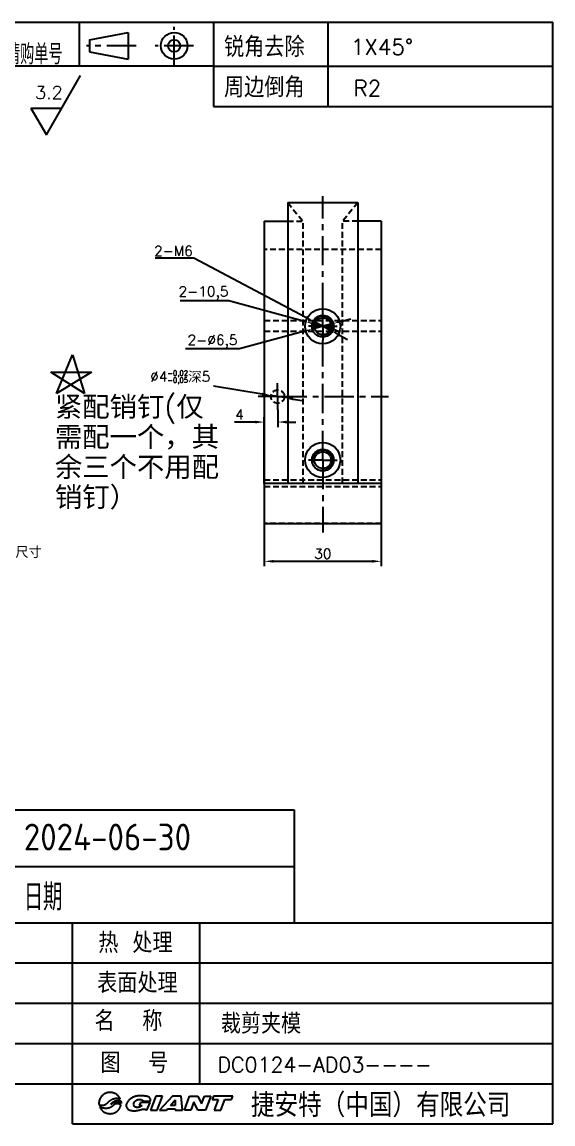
# Model space of a CAD drawing. Extents: x 4959 to 5432, y -424 to -95.
# Drawn here: x 5272.9 to 5431.8, y -424.2 to -94.7 of the extents above; entities that cross this region are included whole.
import ezdxf

# ---------------------------------------------------------------- set-up
doc = ezdxf.new("R2010")
doc.units = 0
doc.header["$LTSCALE"] = 7
doc.header["$MEASUREMENT"] = 0
doc.linetypes.add('CENTER', pattern=[2, 1.25, -0.25, 0.25, -0.25])
doc.linetypes.add('HIDDEN', pattern=[0.375, 0.25, -0.125])
doc.layers.get('0').update_dxf_attribs({"linetype": 'CONTINUOUS'})
doc.layers.get('DEFPOINTS').update_dxf_attribs({"linetype": 'CONTINUOUS'})
for name, color, linetype in [('02___PRT_ALL_AXES', 7, 'CONTINUOUS'), ('03___PRT_ALL_CURVES', 7, 'CONTINUOUS'), ('CEN', 1, 'CENTER'), ('CON', 2, 'CONTINUOUS'), ('DEFAULT_2', 8, 'HIDDEN'), ('DIM', 7, 'CONTINUOUS'), ('TXT', 7, 'CONTINUOUS')]:
    doc.layers.add(name, color=color, linetype=linetype)
doc.styles.add('ACISOTS', font='isocp.shx', dxfattribs={"height": 8, "bigfont": 'gbcbig.shx'})
doc.styles.add('HZ', font='complex.shx', dxfattribs={"height": 1, "bigfont": 'HZFS.SHX'})
doc.styles.get("Standard").update_dxf_attribs({"font": 'txt.shx'})
doc.styles.add('USER1', font='simplex', dxfattribs={"bigfont": 'dayum'})
doc.dimstyles.new('DIMSTYLE_1', dxfattribs={"dimtxt": 3, "dimasz": 2.7, "dimexe": 1.5, "dimexo": 0, "dimgap": 0.75, "dimtad": 1, "dimtxsty": 'STANDARD', "dimblk": '_FILLED', "dimblk1": '_FILLED', "dimblk2": '_FILLED', "dimcen": 0.09, "dimadec": 0, "dimazin": 0, "dimtp": 0.01, "dimtm": 0.01, "dimtfac": 1, "dimtofl": 0, "dimtmove": 0, "dimatfit": 3, "dimldrblk": '_FILLED', "dimfxl": 1, "dimtolj": 1, "dimarcsym": 0})
doc.dimstyles.new('DIMSTYLE_6', dxfattribs={"dimtxt": 3, "dimasz": 2.7, "dimexe": 1.5, "dimexo": 0, "dimtad": 1, "dimtxsty": 'STANDARD', "dimblk": '_FILLED', "dimblk1": '_FILLED', "dimblk2": '_FILLED', "dimcen": 0.09, "dimadec": 0, "dimazin": 0, "dimtp": 0.01, "dimtm": 0.01, "dimtfac": 1, "dimtmove": 0, "dimatfit": 2, "dimldrblk": '_FILLED', "dimfxl": 1, "dimtolj": 1, "dimarcsym": 0})
doc.dimstyles.get("Standard").update_dxf_attribs({"dimtxt": 3, "dimasz": 3, "dimexe": 1, "dimexo": 0, "dimgap": 1, "dimtad": 1, "dimdec": 3, "dimrnd": 0.01, "dimdsep": 46, "dimtxsty": 'STANDARD', "dimcen": 0.09, "dimazin": 2, "dimtfac": 1, "dimtdec": 3, "dimtmove": 0, "dimatfit": 3, "dimfxl": 1, "dimtolj": 1, "dimarcsym": 0})

# ---------------------------------------------------------------- blocks, each defined once
blk = doc.blocks.new('_FILLED')
at = {"color": 0, "linetype": 'ByBlock'}
blk.add_solid([(0, 0), (-1, 0.15), (-1, -0.15)], dxfattribs=at)
blk = doc.blocks.new('*D139')
at = {"color": 0, "linetype": 'Continuous', "lineweight": -2, "transparency": 16777216}
for p, q in [((5344.76, -205.91), (5330.16, -203.52)), ((5351.37, -206.99), (5347.42, -206.34)), ((5354.04, -207.42), (5356.7, -207.86))]:
    blk.add_line(p, q, dxfattribs=at)
at = {"layer": 'DEFPOINTS', "color": 0, "linetype": 'Continuous', "transparency": 16777216}
for p in [(5347.42, -206.34), (5351.37, -206.99)]:
    blk.add_point(p, dxfattribs=at)
at = {"color": 0, "linetype": 'Continuous', "lineweight": -2, "transparency": 16777216, "xscale": 2.7, "yscale": 2.7, "zscale": 2.7}
for p, rotation in [((5347.42, -206.34), 350.7343008107956), ((5351.37, -206.99), 170.7343008107956)]:
    blk.add_blockref('_FILLED', p, dxfattribs=dict(at, rotation=rotation))
at = {"color": 0, "linetype": 'Continuous', "transparency": 16777216, "insert": (5320.26, -200.72), "char_height": 3, "attachment_point": 5}
blk.add_mtext('{\\A1;Ø4{\\H1.5;\\S-0,02^ -0,05;}深5}', dxfattribs=at)
blk = doc.blocks.new('*D147')
at = {"color": 0, "linetype": 'Continuous', "lineweight": -2, "transparency": 16777216}
for p, q in [((5334.84, -178.07), (5320.21, -178.07)), ((5357.83, -184.29), (5334.84, -178.07)), ((5365.36, -186.33), (5360.44, -185))]:
    blk.add_line(p, q, dxfattribs=at)
at = {"layer": 'DEFPOINTS', "color": 0, "linetype": 'Continuous', "transparency": 16777216}
for p in [(5357.83, -184.29), (5367.97, -187.04)]:
    blk.add_point(p, dxfattribs=at)
at = {"color": 0, "linetype": 'Continuous', "lineweight": -2, "transparency": 16777216, "xscale": 2.7, "yscale": 2.7, "zscale": 2.7}
for p, rotation in [((5357.83, -184.29), 164.8567609846602), ((5367.97, -187.04), 344.8567609846602)]:
    blk.add_blockref('_FILLED', p, dxfattribs=dict(at, rotation=rotation))
at = {"color": 0, "linetype": 'Continuous', "transparency": 16777216, "insert": (5327.21, -175.69), "char_height": 3, "attachment_point": 5}
blk.add_mtext('\\A1;2-10,5', dxfattribs=at)
blk = doc.blocks.new('*D148')
at = {"color": 0, "linetype": 'Continuous', "lineweight": -2, "transparency": 16777216}
for p, q in [((5324.34, -165.24), (5312.71, -165.24)), ((5357.86, -183), (5324.34, -165.24)), ((5365.55, -187.07), (5360.25, -184.26)), ((5367.94, -188.33), (5370.32, -189.6))]:
    blk.add_line(p, q, dxfattribs=at)
at = {"layer": 'DEFPOINTS', "color": 0, "linetype": 'Continuous', "transparency": 16777216}
for p in [(5360.25, -184.26), (5365.55, -187.07)]:
    blk.add_point(p, dxfattribs=at)
at = {"color": 0, "linetype": 'Continuous', "lineweight": -2, "transparency": 16777216, "xscale": 2.7, "yscale": 2.7, "zscale": 2.7}
for p, rotation in [((5360.25, -184.26), 332.085647846305), ((5365.55, -187.07), 152.085647846305)]:
    blk.add_blockref('_FILLED', p, dxfattribs=dict(at, rotation=rotation))
at = {"color": 0, "linetype": 'Continuous', "transparency": 16777216, "insert": (5318.21, -163.11), "char_height": 3, "attachment_point": 5}
blk.add_mtext('\\A1;2-M6', dxfattribs=at)
blk = doc.blocks.new('GIANT')
for p, q in [((231.03, 29.75), (230.98, 29.65)), ((231.09, 29.84), (231.03, 29.75)), ((231.15, 29.94), (231.09, 29.84)), ((231.21, 30.03), (231.15, 29.94)), ((231.28, 30.12), (231.21, 30.03)), ((231.35, 30.2), (231.28, 30.12)), ((231.43, 30.28), (231.35, 30.2)), ((231.51, 30.36), (231.43, 30.28)), ((231.59, 30.43), (231.51, 30.36)), ((231.68, 30.5), (231.59, 30.43)), ((231.77, 30.56), (231.68, 30.5)), ((231.87, 30.62), (231.77, 30.56)), ((231.97, 30.68), (231.87, 30.62)), ((232.07, 30.73), (231.97, 30.68)), ((232.17, 30.77), (232.07, 30.73)), ((232.27, 30.81), (232.17, 30.77)), ((232.38, 30.85), (232.27, 30.81)), ((232.49, 30.88), (232.38, 30.85)), ((232.6, 30.91), (232.49, 30.88)), ((232.72, 30.93), (232.6, 30.91)), ((232.83, 30.94), (232.72, 30.93)), ((232.95, 30.95), (232.83, 30.94)), ((233.07, 30.96), (232.95, 30.95)), ((233.18, 30.95), (233.07, 30.96)), ((233.3, 30.95), (233.18, 30.95)), ((233.42, 30.93), (233.3, 30.95)), ((233.53, 30.91), (233.42, 30.93)), ((233.65, 30.89), (233.53, 30.91)), ((233.76, 30.86), (233.65, 30.89)), ((233.87, 30.82), (233.76, 30.86)), ((233.98, 30.78), (233.87, 30.82)), ((234.09, 30.74), (233.98, 30.78)), ((234.19, 30.68), (234.09, 30.74)), ((234.16, 29.73), (234.25, 29.74)), ((234.29, 30.63), (234.19, 30.68)), ((234.25, 29.74), (234.33, 29.75)), ((234.39, 30.57), (234.29, 30.63)), ((234.33, 29.75), (234.41, 29.75)), ((234.49, 30.5), (234.39, 30.57)), ((234.41, 29.75), (234.49, 29.75)), ((234.58, 30.43), (234.49, 30.5)), ((234.49, 29.75), (234.58, 29.75)), ((234.67, 30.35), (234.58, 30.43)), ((234.58, 29.75), (234.66, 29.74)), ((234.66, 29.74), (234.74, 29.73)), ((234.75, 30.27), (234.67, 30.35)), ((234.83, 30.18), (234.75, 30.27)), ((234.91, 30.1), (234.83, 30.18)), ((234.98, 30), (234.91, 30.1)), ((235.05, 29.91), (234.98, 30)), ((235.11, 29.81), (235.05, 29.91)), ((235.16, 29.7), (235.11, 29.81)), ((237.56, 29.78), (237.46, 29.71)), ((237.66, 29.84), (237.56, 29.78)), ((237.76, 29.89), (237.66, 29.84)), ((237.87, 29.95), (237.76, 29.89)), ((237.97, 30), (237.87, 29.95)), ((238.08, 30.04), (237.97, 30)), ((238.19, 30.08), (238.08, 30.04)), ((238.3, 30.12), (238.19, 30.08)), ((238.42, 30.15), (238.3, 30.12)), ((238.53, 30.18), (238.42, 30.15)), ((238.65, 30.2), (238.53, 30.18)), ((238.76, 30.22), (238.65, 30.2)), ((238.88, 30.24), (238.76, 30.22)), ((238.99, 30.25), (238.88, 30.24)), ((239.11, 30.26), (238.99, 30.25)), ((239.23, 30.27), (239.11, 30.26)), ((239.35, 30.27), (239.23, 30.27)), ((239.46, 30.27), (239.35, 30.27)), ((239.58, 30.27), (239.46, 30.27)), ((239.7, 30.26), (239.58, 30.27)), ((239.82, 30.25), (239.7, 30.26)), ((239.93, 30.25), (239.82, 30.25)), ((240.05, 30.23), (239.93, 30.25)), ((240.17, 30.22), (240.05, 30.23)), ((240.28, 30.21), (240.17, 30.22)), ((240.4, 30.19), (240.28, 30.21)), ((240.52, 30.17), (240.4, 30.19)), ((240.63, 30.15), (240.52, 30.17)), ((240.75, 30.13), (240.63, 30.15)), ((240.86, 30.1), (240.75, 30.13)), ((240.97, 30.06), (240.86, 30.1)), ((241.08, 30.02), (240.97, 30.06)), ((241.19, 29.97), (241.08, 30.02)), ((241.28, 29.9), (241.19, 29.97)), ((241.37, 29.82), (241.28, 29.9)), ((241.44, 29.73), (241.37, 29.82)), ((242.59, 30.21), (241.52, 27.29)), ((243.97, 30.21), (242.59, 30.21)), ((242.89, 27.29), (243.97, 30.21)), ((246.06, 30.21), (243.34, 27.29)), ((247.83, 30.21), (246.06, 30.21)), ((248.13, 27.29), (247.83, 30.21)), ((248.52, 27.29), (249.6, 30.21)), ((249.6, 30.21), (251.31, 30.21)), ((251.31, 30.21), (252.1, 28.61)), ((252.1, 28.61), (252.7, 30.21)), ((252.7, 30.21), (253.99, 30.21)), ((253.99, 30.21), (252.92, 27.29)), ((254.56, 30.21), (254.3, 29.5)), ((258.57, 30.21), (254.56, 30.21)), ((258.31, 29.5), (258.57, 30.21)), ((230.79, 28.9), (230.78, 28.78)), ((230.78, 28.78), (230.78, 28.67)), ((230.78, 28.67), (230.79, 28.56)), ((230.8, 29.01), (230.79, 28.9)), ((230.79, 28.56), (230.8, 28.45)), ((230.82, 29.12), (230.8, 29.01)), ((230.8, 28.45), (230.82, 28.34)), ((230.84, 29.23), (230.82, 29.12)), ((230.82, 28.34), (230.9, 28.32)), ((230.87, 29.33), (230.84, 29.23)), ((230.9, 29.44), (230.87, 29.33)), ((230.94, 29.55), (230.9, 29.44)), ((230.9, 28.32), (230.98, 28.31)), ((231.01, 27.94), (230.93, 27.97)), ((230.93, 27.97), (230.97, 27.88)), ((230.98, 29.65), (230.94, 29.55)), ((230.97, 27.88), (231.01, 27.79)), ((230.98, 28.31), (231.07, 28.3)), ((231.08, 27.91), (231.01, 27.94)), ((231.01, 27.79), (231.06, 27.7)), ((231.06, 27.7), (231.11, 27.61)), ((231.07, 28.3), (231.15, 28.29)), ((231.15, 27.88), (231.08, 27.91)), ((231.11, 27.61), (231.17, 27.53)), ((231.15, 28.29), (231.23, 28.28)), ((231.23, 27.85), (231.15, 27.88)), ((231.17, 27.53), (231.23, 27.45)), ((231.23, 28.28), (231.31, 28.28)), ((231.3, 27.81), (231.23, 27.85)), ((231.38, 27.79), (231.3, 27.81)), ((231.31, 28.28), (231.39, 28.28)), ((231.46, 27.76), (231.38, 27.79)), ((231.39, 28.28), (231.48, 28.28)), ((231.53, 27.73), (231.46, 27.76)), ((231.48, 28.28), (231.56, 28.28)), ((231.61, 27.71), (231.53, 27.73)), ((231.56, 28.28), (231.64, 28.29)), ((231.69, 27.69), (231.61, 27.71)), ((231.64, 28.29), (231.72, 28.31)), ((231.77, 27.67), (231.69, 27.69)), ((231.72, 28.31), (231.8, 28.32)), ((231.85, 27.66), (231.77, 27.67)), ((231.8, 28.32), (231.88, 28.35)), ((231.93, 27.65), (231.85, 27.66)), ((231.88, 28.35), (231.96, 28.37)), ((232.01, 27.64), (231.93, 27.65)), ((231.96, 28.37), (232.03, 28.41)), ((232.09, 27.63), (232.01, 27.64)), ((232.03, 28.41), (232.11, 28.44)), ((232.18, 27.63), (232.09, 27.63)), ((232.11, 28.44), (232.18, 28.49)), ((232.18, 28.49), (232.25, 28.53)), ((232.26, 27.62), (232.18, 27.63)), ((232.25, 28.53), (232.31, 28.58)), ((232.34, 27.62), (232.26, 27.62)), ((232.31, 28.58), (232.37, 28.63)), ((232.42, 27.63), (232.34, 27.62)), ((232.37, 28.63), (232.44, 28.69)), ((232.5, 27.64), (232.42, 27.63)), ((232.44, 28.69), (232.5, 28.74)), ((232.5, 28.74), (232.56, 28.8)), ((232.58, 27.64), (232.5, 27.64)), ((232.56, 28.8), (232.62, 28.86)), ((232.66, 27.66), (232.58, 27.64)), ((232.62, 28.86), (232.68, 28.91)), ((232.74, 27.67), (232.66, 27.66)), ((232.68, 28.91), (232.74, 28.97)), ((232.74, 28.97), (232.8, 29.03)), ((232.82, 27.69), (232.74, 27.67)), ((232.8, 29.03), (232.86, 29.08)), ((232.9, 27.72), (232.82, 27.69)), ((232.86, 29.08), (232.92, 29.13)), ((232.98, 27.74), (232.9, 27.72)), ((232.92, 29.13), (232.98, 29.19)), ((232.98, 29.19), (233.05, 29.24)), ((233.05, 27.77), (232.98, 27.74)), ((233.05, 29.24), (233.11, 29.29)), ((233.13, 27.8), (233.05, 27.77)), ((233.11, 29.29), (233.18, 29.33)), ((233.2, 27.84), (233.13, 27.8)), ((233.18, 29.33), (233.25, 29.38)), ((233.27, 27.88), (233.2, 27.84)), ((233.25, 29.38), (233.32, 29.42)), ((233.34, 27.92), (233.27, 27.88)), ((233.28, 28.48), (233.35, 28.58)), ((233.38, 28.54), (233.28, 28.48)), ((233.32, 29.42), (233.39, 29.46)), ((233.41, 27.97), (233.34, 27.92)), ((233.35, 28.58), (233.43, 28.68)), ((233.48, 28.6), (233.38, 28.54)), ((233.39, 29.46), (233.46, 29.5)), ((233.47, 28.01), (233.41, 27.97)), ((233.43, 28.68), (233.51, 28.77)), ((233.46, 29.5), (233.54, 29.54)), ((233.54, 28.06), (233.47, 28.01)), ((233.59, 28.66), (233.48, 28.6)), ((233.51, 28.77), (233.61, 28.86)), ((233.54, 29.54), (233.61, 29.57)), ((233.6, 28.12), (233.54, 28.06)), ((233.69, 28.72), (233.59, 28.66)), ((233.66, 28.17), (233.6, 28.12)), ((233.61, 29.57), (233.69, 29.6)), ((233.61, 28.86), (233.7, 28.93)), ((233.72, 28.22), (233.66, 28.17)), ((233.69, 29.6), (233.77, 29.63)), ((233.8, 28.77), (233.69, 28.72)), ((233.7, 28.93), (233.8, 29.01)), ((233.78, 28.28), (233.72, 28.22)), ((233.77, 29.63), (233.84, 29.66)), ((233.85, 28.33), (233.78, 28.28)), ((233.8, 29.01), (233.91, 29.07)), ((233.91, 28.82), (233.8, 28.77)), ((233.84, 29.66), (233.92, 29.68)), ((233.91, 28.38), (233.85, 28.33)), ((233.91, 29.07), (234.02, 29.13)), ((234.02, 28.86), (233.91, 28.82)), ((233.97, 28.43), (233.91, 28.38)), ((233.92, 29.68), (234, 29.7)), ((234.04, 28.48), (233.97, 28.43)), ((234, 29.7), (234.08, 29.72)), ((234.02, 29.13), (234.13, 29.18)), ((234.13, 28.9), (234.02, 28.86)), ((234.11, 28.52), (234.04, 28.48)), ((234.08, 29.72), (234.16, 29.73)), ((234.18, 28.56), (234.11, 28.52)), ((234.13, 29.18), (234.25, 29.22)), ((234.25, 28.92), (234.13, 28.9)), ((234.26, 28.58), (234.18, 28.56)), ((234.25, 29.22), (234.37, 29.25)), ((234.37, 28.94), (234.25, 28.92)), ((234.34, 28.61), (234.26, 28.58)), ((234.42, 28.62), (234.34, 28.61)), ((234.37, 29.25), (234.49, 29.28)), ((234.49, 28.95), (234.37, 28.94)), ((234.5, 28.62), (234.42, 28.62)), ((234.49, 29.28), (234.62, 29.3)), ((234.61, 28.94), (234.49, 28.95)), ((234.58, 28.62), (234.5, 28.62)), ((234.66, 28.62), (234.58, 28.62)), ((234.72, 28.93), (234.61, 28.94)), ((234.62, 29.3), (234.74, 29.31)), ((234.74, 28.61), (234.66, 28.62)), ((234.84, 28.91), (234.72, 28.93)), ((234.74, 29.73), (234.82, 29.72)), ((234.74, 29.31), (234.86, 29.31)), ((234.82, 28.59), (234.74, 28.61)), ((234.82, 29.72), (234.9, 29.7)), ((234.9, 28.57), (234.82, 28.59)), ((234.96, 28.88), (234.84, 28.91)), ((234.86, 29.31), (234.99, 29.3)), ((234.9, 29.7), (234.98, 29.68)), ((234.98, 28.55), (234.9, 28.57)), ((234.91, 27.41), (234.97, 27.49)), ((235.07, 28.84), (234.96, 28.88)), ((234.97, 27.49), (235.03, 27.57)), ((234.98, 29.68), (235.06, 29.65)), ((235.06, 28.53), (234.98, 28.55)), ((234.99, 29.3), (235.11, 29.28)), ((235.03, 27.57), (235.08, 27.66)), ((235.06, 29.65), (235.13, 29.63)), ((235.13, 28.5), (235.06, 28.53)), ((235.18, 28.8), (235.07, 28.84)), ((235.08, 27.66), (235.13, 27.74)), ((235.11, 29.28), (235.23, 29.24)), ((235.13, 29.63), (235.21, 29.6)), ((235.21, 28.47), (235.13, 28.5)), ((235.13, 27.74), (235.18, 27.83)), ((235.21, 29.6), (235.16, 29.7)), ((235.29, 28.74), (235.18, 28.8)), ((235.18, 27.83), (235.22, 27.93)), ((235.28, 28.44), (235.21, 28.47)), ((235.22, 27.93), (235.26, 28.02)), ((235.23, 29.24), (235.34, 29.19)), ((235.26, 28.02), (235.29, 28.12)), ((235.36, 28.41), (235.28, 28.44)), ((235.39, 28.67), (235.29, 28.74)), ((235.29, 28.12), (235.32, 28.21)), ((235.32, 28.21), (235.34, 28.31)), ((235.34, 29.19), (235.36, 29.09)), ((235.34, 28.31), (235.36, 28.41)), ((235.36, 29.09), (235.37, 28.98)), ((235.37, 28.98), (235.38, 28.88)), ((235.38, 28.88), (235.39, 28.78)), ((235.39, 28.78), (235.39, 28.67)), ((236.46, 28.45), (236.44, 28.33)), ((236.44, 28.33), (236.44, 28.22)), ((236.44, 28.22), (236.44, 28.1)), ((236.44, 28.1), (236.46, 27.98)), ((236.5, 28.56), (236.46, 28.45)), ((236.46, 27.98), (236.5, 27.87)), ((236.54, 28.67), (236.5, 28.56)), ((236.5, 27.87), (236.56, 27.77)), ((236.59, 28.78), (236.54, 28.67)), ((236.56, 27.77), (236.62, 27.67)), ((236.64, 28.88), (236.59, 28.78)), ((236.62, 27.67), (236.7, 27.58)), ((236.7, 28.98), (236.64, 28.88)), ((236.77, 29.08), (236.7, 28.98)), ((236.7, 27.58), (236.79, 27.51)), ((236.85, 29.17), (236.77, 29.08)), ((236.79, 27.51), (236.89, 27.44)), ((236.92, 29.26), (236.85, 29.17)), ((237, 29.34), (236.92, 29.26)), ((237.09, 29.42), (237, 29.34)), ((237.18, 29.5), (237.09, 29.42)), ((237.27, 29.58), (237.18, 29.5)), ((237.36, 29.65), (237.27, 29.58)), ((237.46, 29.71), (237.36, 29.65)), ((237.99, 28.53), (238, 28.65)), ((238, 28.41), (237.99, 28.53)), ((238, 28.65), (238.04, 28.77)), ((238.03, 28.29), (238, 28.41)), ((238.08, 28.17), (238.03, 28.29)), ((238.04, 28.77), (238.09, 28.89)), ((238.16, 28.07), (238.08, 28.17)), ((238.09, 28.89), (238.15, 28.99)), ((238.15, 28.99), (238.23, 29.09)), ((238.25, 27.99), (238.16, 28.07)), ((238.23, 29.09), (238.32, 29.17)), ((238.35, 27.92), (238.25, 27.99)), ((238.32, 29.17), (238.42, 29.25)), ((238.47, 27.88), (238.35, 27.92)), ((238.42, 29.25), (238.52, 29.32)), ((238.59, 27.85), (238.47, 27.88)), ((238.52, 29.32), (238.64, 29.37)), ((238.71, 27.83), (238.59, 27.85)), ((238.64, 29.37), (238.75, 29.42)), ((238.84, 27.84), (238.71, 27.83)), ((238.75, 29.42), (238.87, 29.46)), ((238.96, 27.86), (238.84, 27.84)), ((238.87, 29.46), (238.99, 29.48)), ((239.08, 27.89), (238.96, 27.86)), ((238.99, 29.48), (239.11, 29.5)), ((239.2, 27.93), (239.08, 27.89)), ((239.11, 29.5), (239.24, 29.51)), ((239.4, 28.87), (239.12, 28.24)), ((239.12, 28.24), (239.73, 28.24)), ((239.31, 27.97), (239.2, 27.93)), ((239.24, 29.51), (239.36, 29.51)), ((239.42, 28.03), (239.31, 27.97)), ((239.36, 29.51), (239.49, 29.49)), ((241.41, 28.87), (239.4, 28.87)), ((239.53, 28.1), (239.42, 28.03)), ((239.49, 29.49), (239.61, 29.46)), ((239.63, 28.17), (239.53, 28.1)), ((239.61, 29.46), (239.72, 29.42)), ((239.73, 28.24), (239.63, 28.17)), ((239.63, 27.44), (239.74, 27.47)), ((239.72, 29.42), (239.83, 29.36)), ((239.74, 27.47), (239.85, 27.49)), ((239.83, 29.36), (239.92, 29.27)), ((239.85, 27.49), (239.97, 27.51)), ((239.92, 29.27), (239.97, 29.16)), ((239.97, 29.16), (241.47, 29.16)), ((239.97, 27.51), (240.09, 27.51)), ((240.09, 27.51), (240.2, 27.5)), ((240.2, 27.5), (240.32, 27.47)), ((240.32, 27.47), (240.43, 27.44)), ((240.75, 27.29), (241.41, 28.87)), ((241.49, 29.62), (241.44, 29.73)), ((241.47, 29.16), (241.5, 29.27)), ((241.51, 29.51), (241.49, 29.62)), ((241.5, 29.27), (241.51, 29.39)), ((241.51, 29.39), (241.51, 29.51)), ((244.83, 27.29), (245.04, 27.54)), ((245.04, 27.54), (246.64, 27.54)), ((245.61, 28.21), (246.64, 29.42)), ((246.64, 28.21), (245.61, 28.21)), ((246.64, 29.42), (246.64, 28.21)), ((246.64, 27.54), (246.64, 27.29)), ((250.49, 29.01), (249.85, 27.29)), ((251.35, 27.29), (250.49, 29.01)), ((254.3, 29.5), (255.52, 29.5)), ((255.52, 29.5), (254.71, 27.29)), ((256.09, 27.29), (256.91, 29.5)), ((256.91, 29.5), (258.31, 29.5)), ((231.23, 27.45), (231.29, 27.37)), ((231.29, 27.37), (231.36, 27.29)), ((231.36, 27.29), (231.43, 27.22)), ((231.43, 27.22), (231.5, 27.15)), ((231.5, 27.15), (231.57, 27.09)), ((231.57, 27.09), (231.65, 27.02)), ((231.65, 27.02), (231.73, 26.96)), ((231.73, 26.96), (231.82, 26.91)), ((231.82, 26.91), (231.9, 26.86)), ((231.9, 26.86), (231.99, 26.81)), ((231.99, 26.81), (232.08, 26.76)), ((232.08, 26.76), (232.18, 26.72)), ((232.18, 26.72), (232.27, 26.69)), ((232.27, 26.69), (232.37, 26.65)), ((232.37, 26.65), (232.46, 26.63)), ((232.46, 26.63), (232.56, 26.6)), ((232.56, 26.6), (232.66, 26.58)), ((232.66, 26.58), (232.76, 26.57)), ((232.76, 26.57), (232.86, 26.55)), ((232.86, 26.55), (232.96, 26.55)), ((232.96, 26.55), (233.06, 26.54)), ((233.06, 26.54), (233.16, 26.54)), ((233.16, 26.54), (233.26, 26.55)), ((233.26, 26.55), (233.36, 26.56)), ((233.36, 26.56), (233.46, 26.57)), ((233.46, 26.57), (233.56, 26.59)), ((233.56, 26.59), (233.66, 26.61)), ((233.66, 26.61), (233.76, 26.64)), ((233.76, 26.64), (233.85, 26.67)), ((233.85, 26.67), (233.95, 26.7)), ((233.95, 26.7), (234.04, 26.74)), ((234.04, 26.74), (234.13, 26.78)), ((234.13, 26.78), (234.22, 26.83)), ((234.22, 26.83), (234.31, 26.88)), ((234.31, 26.88), (234.39, 26.93)), ((234.39, 26.93), (234.48, 26.99)), ((234.48, 26.99), (234.56, 27.05)), ((234.56, 27.05), (234.63, 27.12)), ((234.63, 27.12), (234.71, 27.19)), ((234.71, 27.19), (234.78, 27.26)), ((234.78, 27.26), (234.85, 27.33)), ((234.85, 27.33), (234.91, 27.41)), ((236.89, 27.44), (236.99, 27.38)), ((236.99, 27.38), (237.09, 27.33)), ((237.09, 27.33), (237.2, 27.29)), ((237.2, 27.29), (237.32, 27.25)), ((237.32, 27.25), (237.43, 27.22)), ((237.43, 27.22), (237.54, 27.2)), ((237.54, 27.2), (237.66, 27.18)), ((237.66, 27.18), (237.78, 27.17)), ((237.78, 27.17), (237.89, 27.16)), ((237.89, 27.16), (238.01, 27.16)), ((238.01, 27.16), (238.13, 27.16)), ((238.13, 27.16), (238.25, 27.16)), ((238.25, 27.16), (238.36, 27.17)), ((238.36, 27.17), (238.48, 27.18)), ((238.48, 27.18), (238.6, 27.2)), ((238.6, 27.2), (238.71, 27.21)), ((238.71, 27.21), (238.83, 27.23)), ((238.83, 27.23), (238.94, 27.26)), ((238.94, 27.26), (239.06, 27.28)), ((239.06, 27.28), (239.17, 27.31)), ((239.17, 27.31), (239.29, 27.34)), ((239.29, 27.34), (239.4, 27.37)), ((239.4, 27.37), (239.51, 27.4)), ((239.51, 27.4), (239.63, 27.44)), ((240.43, 27.44), (240.54, 27.39)), ((240.54, 27.39), (240.64, 27.34)), ((240.64, 27.34), (240.75, 27.29)), ((241.52, 27.29), (242.89, 27.29)), ((243.34, 27.29), (244.83, 27.29)), ((246.64, 27.29), (248.13, 27.29)), ((249.85, 27.29), (248.52, 27.29)), ((252.92, 27.29), (251.35, 27.29)), ((254.71, 27.29), (256.09, 27.29))]:
    blk.add_line(p, q)
blk = doc.blocks.new('*D155')
at = {"color": 0, "linetype": 'Continuous', "lineweight": -2, "transparency": 16777216}
for p, q in [((5345.4, -244.66), (5345.4, -257.45)), ((5380.4, -244.66), (5380.4, -257.45)), ((5348.1, -255.95), (5377.7, -255.95))]:
    blk.add_line(p, q, dxfattribs=at)
at = {"layer": 'DEFPOINTS', "color": 0, "linetype": 'Continuous', "transparency": 16777216}
for p in [(5345.4, -244.66), (5380.4, -244.66), (5380.4, -255.95)]:
    blk.add_point(p, dxfattribs=at)
at = {"color": 0, "linetype": 'Continuous', "lineweight": -2, "transparency": 16777216, "xscale": 2.7, "yscale": 2.7, "zscale": 2.7, "rotation": 180}
blk.add_blockref('_FILLED', (5345.4, -255.95), dxfattribs=at)
at = {"color": 0, "linetype": 'Continuous', "lineweight": -2, "transparency": 16777216, "xscale": 2.7, "yscale": 2.7, "zscale": 2.7}
blk.add_blockref('_FILLED', (5380.4, -255.95), dxfattribs=at)
at = {"color": 0, "linetype": 'Continuous', "transparency": 16777216, "insert": (5362.9, -252.2), "char_height": 3, "attachment_point": 2}
blk.add_mtext('\\A1;30', dxfattribs=at)
blk = doc.blocks.new('*D158')
at = {"color": 0, "linetype": 'Continuous', "lineweight": -2, "transparency": 16777216}
for p, q in [((5349.4, -210.66), (5349.4, -215.8)), ((5345.4, -232.66), (5345.4, -212.8)), ((5342.7, -214.3), (5336.5, -214.3)), ((5352.1, -214.3), (5354.8, -214.3))]:
    blk.add_line(p, q, dxfattribs=at)
at = {"layer": 'DEFPOINTS', "color": 0, "linetype": 'Continuous', "transparency": 16777216}
for p in [(5349.4, -210.66), (5345.4, -214.3), (5345.4, -232.66)]:
    blk.add_point(p, dxfattribs=at)
at = {"color": 0, "linetype": 'Continuous', "lineweight": -2, "transparency": 16777216, "xscale": 2.7, "yscale": 2.7, "zscale": 2.7}
blk.add_blockref('_FILLED', (5345.4, -214.3), dxfattribs=at)
at = {"color": 0, "linetype": 'Continuous', "lineweight": -2, "transparency": 16777216, "xscale": 2.7, "yscale": 2.7, "zscale": 2.7, "rotation": 180}
blk.add_blockref('_FILLED', (5349.4, -214.3), dxfattribs=at)
at = {"color": 0, "linetype": 'Continuous', "transparency": 16777216, "insert": (5339.25, -210.55), "char_height": 3, "attachment_point": 3}
blk.add_mtext('\\A1;4', dxfattribs=at)
blk = doc.blocks.new('*D159')
at = {"color": 0, "linetype": 'Continuous', "lineweight": -2, "transparency": 16777216}
for p, q in [((5368.64, -184.11), (5371.25, -183.41)), ((5357.15, -187.21), (5337.99, -192.38)), ((5366.04, -184.82), (5359.76, -186.51)), ((5337.99, -192.38), (5321.87, -192.38))]:
    blk.add_line(p, q, dxfattribs=at)
at = {"layer": 'DEFPOINTS', "color": 0, "linetype": 'Continuous', "transparency": 16777216}
for p in [(5359.76, -186.51), (5366.04, -184.82)]:
    blk.add_point(p, dxfattribs=at)
at = {"color": 0, "linetype": 'Continuous', "lineweight": -2, "transparency": 16777216, "xscale": 2.7, "yscale": 2.7, "zscale": 2.7}
for p, rotation in [((5366.04, -184.82), 195.0893799217298), ((5359.76, -186.51), 15.0893799217298)]:
    blk.add_blockref('_FILLED', p, dxfattribs=dict(at, rotation=rotation))
at = {"color": 0, "linetype": 'Continuous', "transparency": 16777216, "insert": (5337.37, -188.25), "char_height": 3, "attachment_point": 3}
blk.add_mtext('\\A1;2-%%c6,5', dxfattribs=at)

msp = doc.modelspace()

# ---------------------------------------------------------------- linework, layer by layer
at = {"color": 7, "linetype": 'Continuous'}
for p, q in [((5352.399, -148.664), (5373.399, -148.664)), ((5352.399, -148.664), (5352.399, -232.664)), ((5373.399, -148.664), (5373.399, -232.664)), ((5345.399, -154.265), (5352.399, -154.265)), ((5345.399, -154.265), (5345.399, -244.664)), ((5380.399, -154.265), (5373.399, -154.265)), ((5380.399, -154.265), (5380.399, -244.664)), ((5380.399, -232.664), (5345.399, -232.664)), ((5345.399, -244.664), (5380.399, -244.664))]:
    msp.add_line(p, q, dxfattribs=at)
for p, q in [((5283.2, -205.717), (5288.018, -194.239)), ((5288.018, -194.239), (5291.631, -205.717)), ((5291.631, -205.717), (5281.57, -199.341)), ((5281.57, -199.341), (5293.757, -199.341)), ((5293.757, -199.341), (5283.2, -205.717)), ((5354.361, -330.257), (5354.361, -364.031))]:
    msp.add_line(p, q)
at = {"color": 2, "linetype": 'Continuous'}
for centre in [(5362.899, -185.664), (5362.899, -225.664)]:
    msp.add_arc(centre, 3, 255, 195, dxfattribs=at)
at = {"layer": '02___PRT_ALL_AXES', "color": 2, "linetype": 'CENTER'}
for p, q in [((5362.899, -181.414), (5362.899, -146.764)), ((5362.899, -185.664), (5362.899, -181.414)), ((5362.899, -185.664), (5358.649, -185.664)), ((5362.899, -185.664), (5367.149, -185.664)), ((5362.899, -185.664), (5362.899, -189.914)), ((5362.899, -225.664), (5362.899, -189.914)), ((5349.399, -206.664), (5349.399, -202.664)), ((5349.399, -206.664), (5343.533, -206.664)), ((5349.399, -206.664), (5382.508, -206.664)), ((5349.399, -206.664), (5349.399, -210.664)), ((5362.899, -225.664), (5358.649, -225.664)), ((5362.899, -225.664), (5362.899, -247.324)), ((5362.899, -225.664), (5367.149, -225.664))]:
    msp.add_line(p, q, dxfattribs=at)
at = {"layer": '02___PRT_ALL_AXES', "color": 7, "linetype": 'Continuous'}
for centre, radius in [((5362.899, -185.664), 5.25), ((5362.899, -185.664), 3.25), ((5362.899, -185.664), 2.5), ((5362.899, -225.664), 5.25), ((5362.899, -225.664), 3.25), ((5362.899, -225.664), 2.5)]:
    msp.add_circle(centre, radius, dxfattribs=at)
at = {"layer": '02___PRT_ALL_AXES', "color": 8, "linetype": 'HIDDEN'}
msp.add_circle((5349.399, -206.664), 2, dxfattribs=at)
at = {"layer": '03___PRT_ALL_CURVES', "color": 8, "linetype": 'HIDDEN'}
for p, q in [((5380.399, -162.668), (5345.399, -162.668)), ((5380.399, -162.668), (5380.399, -244.664)), ((5380.399, -244.664), (5345.399, -244.664))]:
    msp.add_line(p, q, dxfattribs=at)
at = {"layer": 'CEN'}
for p, q in [((5318.457, -107.484), (5318.457, -96.051)), ((5307.035, -101.767), (5292.227, -101.767)), ((5324.177, -101.767), (5312.738, -101.767))]:
    msp.add_line(p, q, dxfattribs=at)
at = {"layer": 'CON', "color": 2}
for p, q in [((5431.753, -412.219), (5431.753, -94.665)), ((5138.671, -412.219), (5431.753, -412.219))]:
    msp.add_line(p, q, dxfattribs=at)
msp.add_lwpolyline([(4959.017, -94.665), (5431.753, -94.665)], dxfattribs=at)
at = {"layer": 'DEFAULT_2', "color": 8, "linetype": 'HIDDEN'}
for p, q in [((5352.399, -148.664), (5357.017, -154.265)), ((5373.399, -148.664), (5368.78, -154.265)), ((5352.399, -154.265), (5357.017, -154.265)), ((5357.017, -232.664), (5357.017, -154.265)), ((5373.399, -154.265), (5368.78, -154.265)), ((5368.78, -232.664), (5368.78, -154.265)), ((5345.399, -183.904), (5380.399, -183.904)), ((5345.399, -187.107), (5380.399, -187.107)), ((5345.399, -231.595), (5380.399, -231.595)), ((5345.399, -233.589), (5380.399, -233.589))]:
    msp.add_line(p, q, dxfattribs=at)
at = {"layer": 'DIM'}
for p, q in [((5290.037, -94.665), (5290.037, -107.82)), ((5330.216, -94.665), (5330.216, -107.82)), ((5364.536, -107.82), (5364.536, -94.665)), ((5293.065, -99.959), (5304.63, -97.773)), ((5304.63, -97.773), (5304.63, -105.761)), ((5293.065, -99.959), (5293.065, -103.576)), ((5293.065, -103.576), (5304.63, -105.761)), ((5290.037, -107.82), (5216.763, -107.82)), ((5330.216, -107.82), (5290.037, -107.82)), ((5330.216, -107.107), (5330.216, -119.907)), ((5330.216, -107.82), (5431.753, -107.82)), ((5364.536, -119.907), (5364.536, -107.107)), ((5280.209, -128.418), (5290.45, -110.679)), ((5275.606, -120.445), (5284.812, -120.445)), ((5275.606, -120.445), (5280.209, -128.418)), ((5330.216, -119.195), (5330.216, -119.907)), ((5330.216, -119.907), (5431.753, -119.907)), ((5330.216, -119.907), (5431.753, -119.907)), ((5364.536, -119.907), (5364.536, -119.195)), ((4959.017, -330.257), (5354.361, -330.257)), ((5354.361, -347.3), (4959.017, -347.3)), ((5089.497, -364.031), (5431.753, -364.031)), ((5326.143, -412.219), (5326.143, -364.031)), ((4959.017, -376.078), (5431.753, -376.078)), ((4959.017, -388.125), (5431.753, -388.125)), ((4959.017, -400.172), (5431.753, -400.172)), ((5431.753, -424.224), (5431.753, -412.219)), ((5288.022, -424.224), (5431.753, -424.224))]:
    msp.add_line(p, q, dxfattribs=at)
msp.add_lwpolyline([(5288.022, -424.224), (5288.022, -364.031)], dxfattribs=at)
for radius in [3.994, 1.808]:
    msp.add_circle((5318.457, -101.767), radius, dxfattribs=at)

# ---------------------------------------------------------------- block references
at = {"xscale": 1.44060750670731, "yscale": 1.44060750670731, "zscale": 1.440607506705688}
msp.add_blockref('GIANT', (4963.468, -459.392), dxfattribs=at)

# ---------------------------------------------------------------- texts
at = {"color": 2, "linetype": 'Continuous', "attachment_point": 1, "line_spacing_factor": 0.9}
for s, insert, char_height, width in [('紧配销钉(仅需配一个，其余三个不用配销钉）', (5282.759, -206.69), 6, 52.37192), ('打刻\\Fgdt;{\\Fgdt;n}\\Ftxt;D尺寸', (5257.63, -251.62), 3, 35.53942)]:
    msp.add_mtext(s, dxfattribs=dict(at, insert=insert, char_height=char_height, width=width))
at = {"layer": 'DIM'}
for s, height, style, p in [('锐角去除', 6.0235, 'HZ', (5333.362, -105.12)), ('周边倒角', 6.0235, 'HZ', (5333.362, -117.208)), ('日期', 8, 'ACISOTS', (5273.462, -360.409)), ('热 处理', 6.0235, 'HZ', (5295.764, -373.072)), ('表面处理', 6.0235, 'HZ', (5295.394, -385.073)), ('名  称', 6.0235, 'HZ', (5294.622, -396.435)), ('裁剪夹模', 6, 'HZ', (5332.418, -397.216)), ('图  号', 6.0235, 'HZ', (5296.377, -408.984)), ('DC0124-AD03----', 4.5176, 'USER1', (5331.383, -408.764)), ('捷安特（中国）有限公司', 7.05876, 'HZ', (5341.385, -422.122))]:
    msp.add_text(s, height=height, dxfattribs=dict(at, style=style)).set_placement(p)
at = {"layer": 'DIM', "style": 'HZ', "width": 0.7}
msp.add_text('打刻图号、车种名、规格、请购单号', height=6.02347, dxfattribs=at).set_placement((5217.559, -107.313))
at = {"layer": 'DIM'}
for s, p in [('1X45%%d', (5371.308, -104.466)), ('R2', (5372.108, -116.805))]:
    msp.add_text(s, height=4.7157, dxfattribs=at).set_placement(p)
at = {"layer": 'DIM', "insert": (5276.833, -113.824), "char_height": 3.8573, "width": 9.57428, "attachment_point": 1}
msp.add_mtext('3.2', dxfattribs=at)
at = {"layer": 'TXT', "style": 'ACISOTS'}
msp.add_text('2024-06-30', height=8, dxfattribs=at).set_placement((5273.462, -342.409))

# ---------------------------------------------------------------- dimensions: what is measured, and where the dimension line sits
at = {"color": 2, "linetype": 'Continuous'}
for p1, p2, text, override, picture, middle in [((5365.55, -187.068), (5360.248, -184.259), '2-M6', {"dimtih": 1, "dimtoh": 1, "dimpost": '<>'}, '*D148', (5318.215, -165.235)), ((5367.966, -187.035), (5357.831, -184.292), '2-<>', {"dimtih": 1, "dimtoh": 1, "dimpost": '<>'}, '*D147', (5327.213, -178.069)), ((5366.037, -184.817), (5359.761, -186.51), '2-%%c<>', {"dimtih": 1, "dimtoh": 1, "dimpost": '<>'}, '*D159', (5329.619, -192.378)), ((5351.373, -206.986), (5347.425, -206.342), '{\\A1;Ø<>深5}', {"dimtih": 1, "dimtoh": 1, "dimpost": '<>', "dimtol": 1, "dimtp": -0.02, "dimtm": 0.05, "dimtfac": 0.5, "dimtolj": 0}, '*D139', (5320.264, -203.525))]:
    dim = msp.add_diameter_dim_2p(p1=p1, p2=p2, text=text, dimstyle='DIMSTYLE_6', override=override, dxfattribs=at)
    dim.commit()
    dim.dimension.update_dxf_attribs({"geometry": picture, "text_midpoint": middle, "dimtype": 163})
dim = msp.add_linear_dim(base=(5345.399, -214.303), p1=(5349.399, -210.664), p2=(5345.399, -232.664), angle=180, dimstyle='DIMSTYLE_1', dxfattribs=at)
dim.commit()
dim.dimension.update_dxf_attribs({"geometry": '*D158', "text_midpoint": (5338.249, -214.303), "dimtype": 160})
dim = msp.add_linear_dim(base=(5380.399, -255.951), p1=(5345.399, -244.664), p2=(5380.399, -244.664), text='30', dimstyle='DIMSTYLE_1', dxfattribs=at)
dim.commit()
dim.dimension.update_dxf_attribs({"geometry": '*D155', "text_midpoint": (5362.899, -255.951), "dimtype": 160})

# ---------------------------------------------------------------- leaders
at = {"color": 2, "linetype": 'Continuous', "annotation_type": 0, "has_hookline": 1, "hookline_direction": 0, "text_width": 23.121}
msp.add_leader([(5211.093, -239.525), (5238.885, -246.816), (5253.63, -251.62), (5256.63, -251.62)], dimstyle='STANDARD', override={"dimtad": 0}, dxfattribs=at)

doc.saveas('drawing.dxf')
